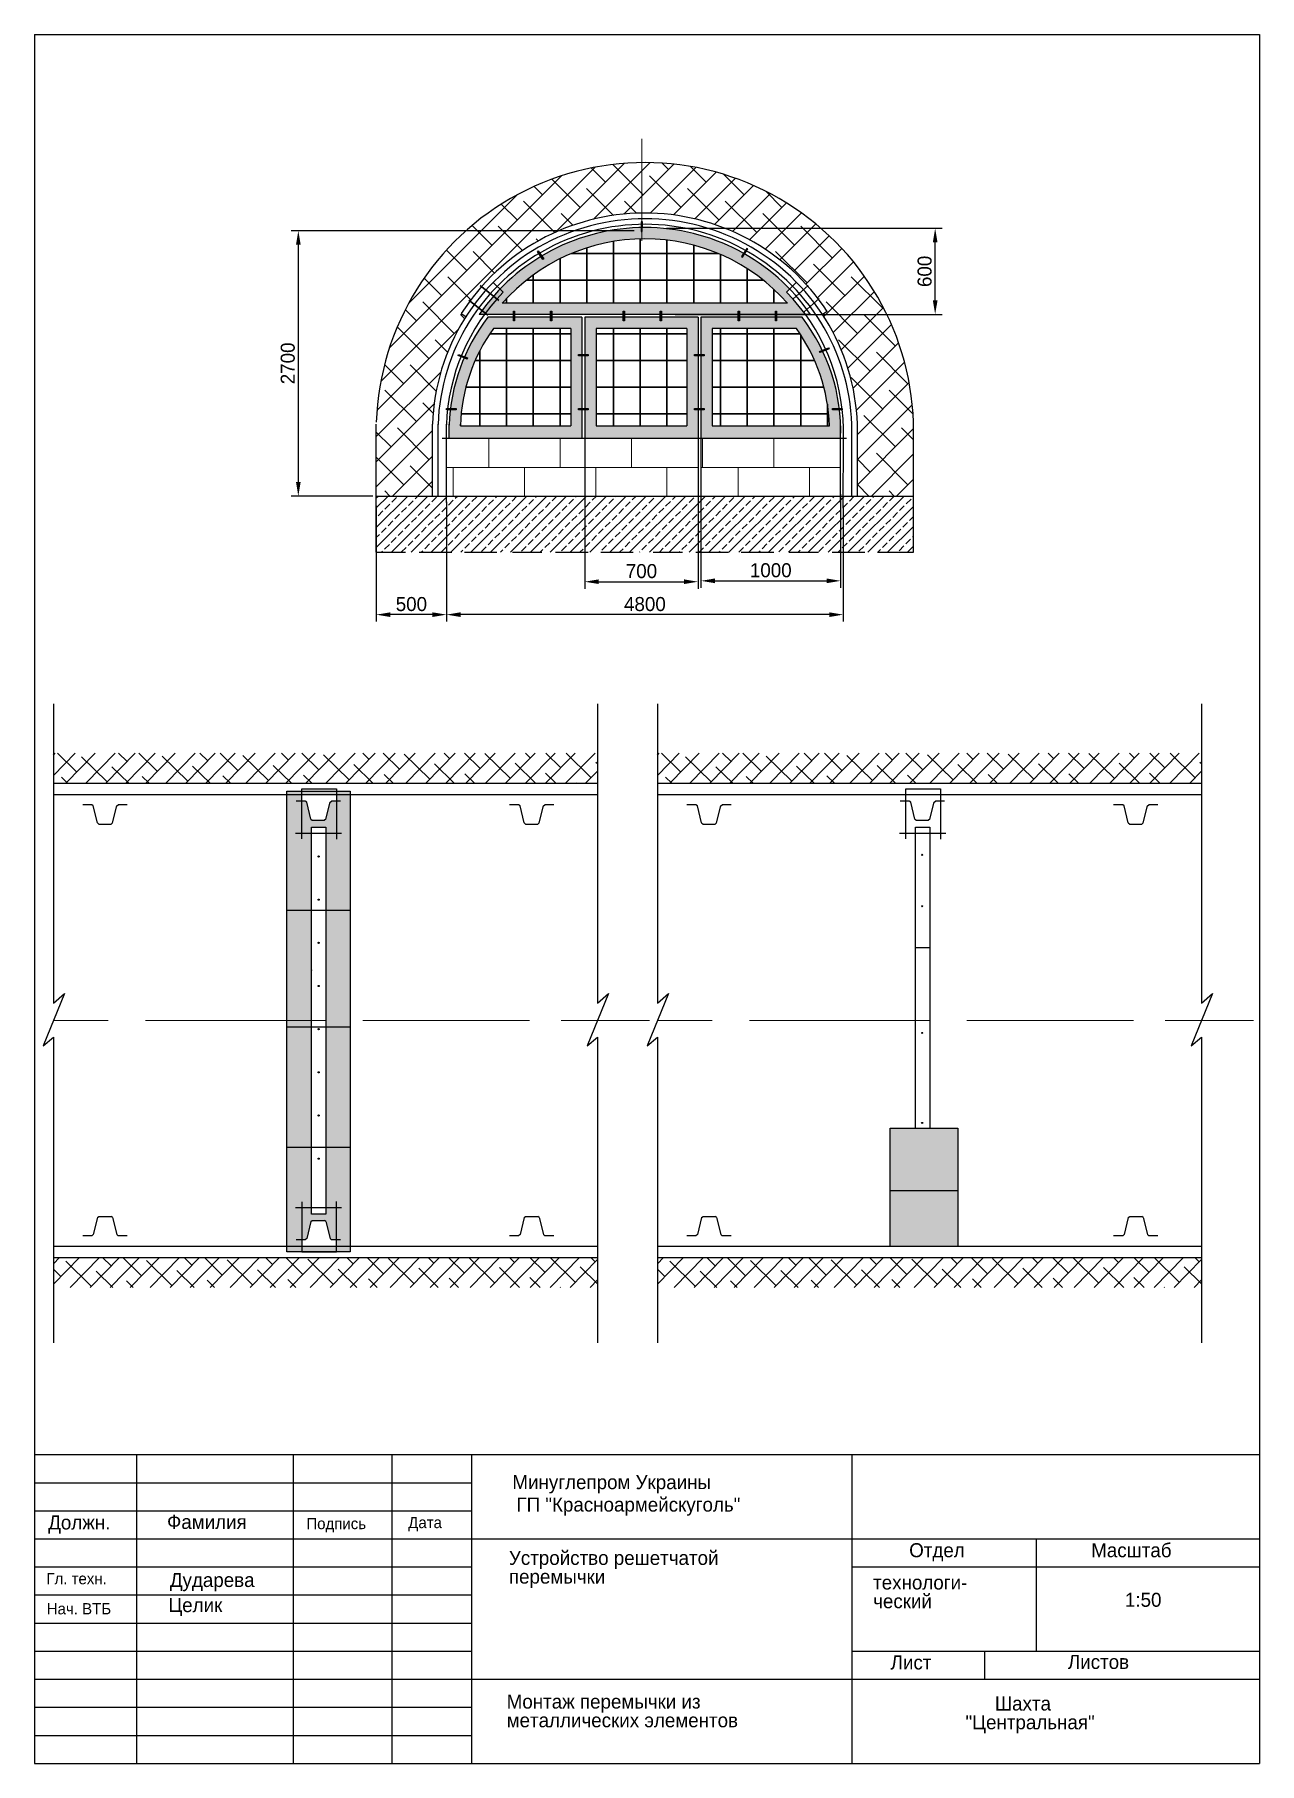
# Model space of a CAD drawing. Header units: millimetres. Extents: x 40 to 258, y -59 to 249.
import ezdxf

# ---------------------------------------------------------------- set-up
doc = ezdxf.new("R2010")
doc.units = ezdxf.units.MM
doc.dimstyles.new('ISO-25', dxfattribs={"dimtxt": 2.5, "dimasz": 2.5, "dimexe": 1.25, "dimexo": 0.625, "dimtad": 1, "dimtxsty": 'Standard', "dimcen": 2.5, "dimadec": 0, "dimazin": 0, "dimtfac": 1, "dimtmove": 0, "dimatfit": 3, "dimfxl": 0, "dimarcsym": 0})
pattern_1 = [(45.5, (-3.801, 0), (-1.811656, 1.78031), []), (135.5, (-3.801, 0), (-5.403622, 1.748963), [6.35, -3.81])]
pattern_2 = [(45.5, (103.7864, 0), (-1.811656, 1.78031), []), (135.5, (103.7864, 0), (-5.403622, 1.748963), [6.35, -3.81])]

# ---------------------------------------------------------------- blocks, each defined once
blk = doc.blocks.new('*D1')
at = {"color": 0, "lineweight": -2}
for p, q in [((137.76, 166.47), (137.76, 149.85)), ((157.95, 166.56), (157.95, 149.85)), ((140.26, 151.1), (155.45, 151.1))]:
    blk.add_line(p, q, dxfattribs=at)
at = {"color": 0}
for points in [[(140.26, 151.52), (140.26, 150.69), (137.76, 151.1)], [(155.45, 151.52), (155.45, 150.69), (157.95, 151.1)]]:
    blk.add_solid(points, dxfattribs=at)
at = {"layer": 'Defpoints', "color": 0}
for p in [(137.76, 167.1), (157.95, 167.19), (157.95, 151.1)]:
    blk.add_point(p, dxfattribs=at)
at = {"color": 0, "insert": (147.86, 152.98), "char_height": 2.5, "attachment_point": 5}
blk.add_mtext('700', dxfattribs=at)
blk = doc.blocks.new('*D2')
at = {"color": 0, "lineweight": -2}
for p, q in [((113.13, 165.3), (113.13, 143.99)), ((183.81, 164.59), (183.81, 143.99)), ((181.31, 145.24), (115.63, 145.24))]:
    blk.add_line(p, q, dxfattribs=at)
at = {"color": 0}
for points in [[(115.63, 145.65), (115.63, 144.82), (113.13, 145.24)], [(181.31, 145.65), (181.31, 144.82), (183.81, 145.24)]]:
    blk.add_solid(points, dxfattribs=at)
at = {"layer": 'Defpoints', "color": 0}
for p in [(113.13, 165.93), (183.81, 165.22), (113.13, 145.24)]:
    blk.add_point(p, dxfattribs=at)
at = {"color": 0, "insert": (148.47, 147.11), "char_height": 2.5, "attachment_point": 5}
blk.add_mtext('4800', dxfattribs=at)
blk = doc.blocks.new('*D3')
at = {"color": 0, "lineweight": -2}
for p, q in [((100.63, 164.59), (100.63, 143.99)), ((113.13, 164.59), (113.13, 143.99)), ((110.63, 145.24), (103.13, 145.24))]:
    blk.add_line(p, q, dxfattribs=at)
at = {"color": 0}
for points in [[(103.13, 145.65), (103.13, 144.82), (100.63, 145.24)], [(110.63, 145.65), (110.63, 144.82), (113.13, 145.24)]]:
    blk.add_solid(points, dxfattribs=at)
at = {"layer": 'Defpoints', "color": 0}
for p in [(100.63, 165.22), (113.13, 165.22), (100.63, 145.24)]:
    blk.add_point(p, dxfattribs=at)
at = {"color": 0, "insert": (106.88, 147.11), "char_height": 2.5, "attachment_point": 5}
blk.add_mtext('500', dxfattribs=at)
blk = doc.blocks.new('*D4')
at = {"color": 0, "lineweight": -2}
for p, q in [((146.54, 213.62), (85.49, 213.62)), ((86.74, 211.12), (86.74, 168.85)), ((100, 166.35), (85.49, 166.35))]:
    blk.add_line(p, q, dxfattribs=at)
at = {"color": 0}
for points in [[(86.33, 211.12), (87.16, 211.12), (86.74, 213.62)], [(86.33, 168.85), (87.16, 168.85), (86.74, 166.35)]]:
    blk.add_solid(points, dxfattribs=at)
at = {"layer": 'Defpoints', "color": 0}
for p in [(147.16, 213.62), (86.74, 166.35), (100.63, 166.35)]:
    blk.add_point(p, dxfattribs=at)
at = {"color": 0, "insert": (84.87, 189.99), "char_height": 2.5, "attachment_point": 5, "rotation": 90}
blk.add_mtext('2700', dxfattribs=at)
blk = doc.blocks.new('*D5')
at = {"color": 0, "lineweight": -2}
for p, q in [((158.45, 166.5), (158.45, 150.01)), ((183.33, 166.7), (183.33, 150.01)), ((160.95, 151.26), (180.83, 151.26))]:
    blk.add_line(p, q, dxfattribs=at)
at = {"color": 0}
for points in [[(160.95, 151.68), (160.95, 150.84), (158.45, 151.26)], [(180.83, 151.68), (180.83, 150.84), (183.33, 151.26)]]:
    blk.add_solid(points, dxfattribs=at)
at = {"layer": 'Defpoints', "color": 0}
for p in [(158.45, 167.13), (183.33, 167.33), (183.33, 151.26)]:
    blk.add_point(p, dxfattribs=at)
at = {"color": 0, "insert": (170.89, 153.13), "char_height": 2.5, "attachment_point": 5}
blk.add_mtext('1000', dxfattribs=at)
blk = doc.blocks.new('*D6')
at = {"color": 0, "lineweight": -2}
for p, q in [((152.31, 214.04), (201.42, 214.04)), ((200.17, 201.2), (200.17, 211.54)), ((153.87, 198.7), (201.42, 198.7))]:
    blk.add_line(p, q, dxfattribs=at)
at = {"color": 0}
for points in [[(199.76, 211.54), (200.59, 211.54), (200.17, 214.04)], [(199.76, 201.2), (200.59, 201.2), (200.17, 198.7)]]:
    blk.add_solid(points, dxfattribs=at)
at = {"layer": 'Defpoints', "color": 0}
for p in [(151.68, 214.04), (200.17, 214.04), (153.24, 198.7)]:
    blk.add_point(p, dxfattribs=at)
at = {"color": 0, "insert": (198.3, 206.37), "char_height": 2.5, "attachment_point": 5, "rotation": 90}
blk.add_mtext('600', dxfattribs=at)

msp = doc.modelspace()

# ---------------------------------------------------------------- hatches: boundary and pattern name
h = msp.add_hatch()
h.set_pattern_fill('ANSI38', color=256, style=0)
h.paths.add_polyline_path([(147.914, 216.75), (147.914, 225.751, 0.4021616), (100.629, 179.312), (100.629, 166.355), (110.629, 166.355), (110.629, 176.628, -0.1520326), (116.597, 198.328), (115.755, 198.867, -0.2517057)])
h.paths.add_polyline_path([(147.914, 225.751), (147.914, 216.75, -0.2563067), (180.946, 199.238), (180.11, 198.689, -0.1549431), (186.313, 176.628), (186.313, 166.355), (196.313, 166.355), (196.313, 176.471, 0.4263691)])
for color, points in [(9, [(174.851, 201.442), (173.707, 202.68), (174.267, 203.23, 0.0714387), (166.214, 209.483), (165.836, 208.925), (165.663, 209.043), (166.031, 209.587, 0.1318883), (148.01, 214.177), (148.001, 213.481), (147.914, 213.482), (147.914, 212.175, -0.2197052), (173.881, 200.701), (123.061, 200.701, -0.2110999), (147.914, 212.175), (147.914, 213.482), (147.792, 213.484), (147.8, 214.174, 0.1303865), (130.115, 209.127), (130.46, 208.617), (130.286, 208.499), (129.935, 209.019, 0.1061698), (118.964, 198.701), (131.643, 198.701), (131.643, 199.294), (131.866, 199.294), (131.866, 198.701), (177.063, 198.701, 0.0249129)]), (256, [(147.792, 213.484), (148.001, 213.481), (148.023, 215.212), (147.814, 215.214)]), (256, [(129.49, 210.05), (129.317, 209.933), (130.286, 208.499), (130.46, 208.617)]), (256, [(165.663, 209.043), (165.836, 208.925), (166.806, 210.359), (166.632, 210.476)]), (256, [(125.265, 199.294), (125.043, 199.294), (125.043, 197.56), (125.265, 197.56)]), (256, [(131.866, 199.294), (131.643, 199.294), (131.643, 197.56), (131.866, 197.56)]), (256, [(144.838, 199.294), (144.616, 199.294), (144.616, 197.56), (144.838, 197.56)]), (256, [(151.438, 199.294), (151.216, 199.294), (151.216, 197.56), (151.438, 197.56)]), (256, [(165.334, 199.294), (165.112, 199.294), (165.112, 197.56), (165.334, 197.56)]), (256, [(171.935, 199.294), (171.712, 199.294), (171.712, 197.56), (171.935, 197.56)]), (256, [(116.813, 190.747), (116.893, 190.955), (115.277, 191.582), (115.196, 191.374)]), (256, [(138.387, 191.354), (138.387, 191.576), (136.653, 191.576), (136.653, 191.354)]), (256, [(159.055, 191.354), (159.055, 191.576), (157.321, 191.576), (157.321, 191.354)]), (256, [(181.268, 192.556), (181.185, 192.762), (179.578, 192.11), (179.661, 191.904)]), (256, [(114.872, 181.702), (114.872, 181.924), (113.138, 181.924), (113.138, 181.702)]), (256, [(138.387, 181.702), (138.387, 181.924), (136.653, 181.924), (136.653, 181.702)]), (256, [(159.055, 181.702), (159.055, 181.924), (157.321, 181.924), (157.321, 181.702)]), (256, [(183.616, 181.702), (183.616, 181.924), (181.882, 181.924), (181.882, 181.702)]), (9, [(93.55, 112.049), (92.665, 112.049), (92.417, 111.855), (91.659, 108.831), (91.411, 108.637), (89.234, 108.637), (88.985, 108.831), (88.228, 111.855), (87.979, 112.049), (87.366, 112.049), (87.366, 106.342), (89.061, 106.342), (89.061, 107.411), (91.636, 107.411), (91.636, 106.342), (93.55, 106.342)]), (9, [(89.061, 72.984), (84.688, 72.984), (84.688, 71.846), (89.061, 71.846)]), (9, [(93.55, 39.626), (91.636, 39.626), (91.636, 38.459), (89.061, 38.459), (89.061, 39.626), (87.366, 39.626), (87.366, 33.919), (87.979, 33.919), (88.228, 34.113), (88.985, 37.137), (89.234, 37.331), (91.411, 37.331), (91.659, 37.137), (92.417, 34.113), (92.665, 33.919), (93.55, 33.919)])]:
    msp.add_hatch(color=color).paths.add_polyline_path(points)
at = {"lineweight": 30}
h = msp.add_hatch(dxfattribs=at)
h.set_pattern_fill('NET', color=256, scale=1.5, style=0)
h.paths.add_polyline_path([(123.061, 200.701), (173.881, 200.701, 0.4517576)])
h = msp.add_hatch(color=9)
h.paths.add_polyline_path([(137.263, 198.201), (131.866, 198.201), (131.866, 197.56), (131.643, 197.56), (131.643, 198.201), (125.265, 198.201), (125.265, 197.56), (125.043, 197.56), (125.043, 198.201), (120.485, 198.201, 0.0613871), (116.346, 191.167), (116.893, 190.955), (116.813, 190.747), (116.258, 190.962, 0.0704635), (113.836, 181.924), (114.872, 181.924), (114.872, 181.702), (113.809, 181.702, 0.0197286), (113.612, 179.077), (113.612, 176.675), (137.263, 176.675), (137.263, 181.702), (136.653, 181.702), (136.653, 181.924), (137.263, 181.924), (137.263, 191.354), (136.653, 191.354), (136.653, 191.576), (137.263, 191.576)])
h.paths.add_polyline_path([(135.263, 196.201), (135.263, 178.876), (115.612, 178.876), (115.612, 179.041, -0.1477422), (121.49, 196.201)], flags=16)
h.paths.add_polyline_path([(157.947, 198.201), (137.763, 198.201), (137.763, 191.576), (138.387, 191.576), (138.387, 191.354), (137.763, 191.354), (137.763, 181.924), (138.387, 181.924), (138.387, 181.702), (137.763, 181.702), (137.763, 176.675), (157.947, 176.675), (157.947, 181.702), (157.321, 181.702), (157.321, 181.924), (157.947, 181.924), (157.947, 191.354), (157.321, 191.354), (157.321, 191.576), (157.947, 191.576)])
h.paths.add_polyline_path([(155.947, 196.201), (155.947, 178.876), (139.763, 178.876), (139.763, 196.201)], flags=16)
h.paths.add_polyline_path([(176.456, 198.201), (158.447, 198.201), (158.447, 191.576), (159.055, 191.576), (159.055, 191.354), (158.447, 191.354), (158.447, 181.924), (159.055, 181.924), (159.055, 181.702), (158.447, 181.702), (158.447, 176.675), (183.329, 176.675), (183.329, 179.077, 0.0197286), (183.132, 181.702), (181.882, 181.702), (181.882, 181.924), (183.106, 181.924, 0.07994), (180.169, 192.11), (179.661, 191.904), (179.578, 192.11), (180.073, 192.311, 0.0519319)])
h.paths.add_polyline_path([(175.451, 196.201, -0.1492042), (181.333, 178.876), (160.447, 178.876), (160.447, 196.201)], flags=16)
h = msp.add_hatch(dxfattribs=at)
h.set_pattern_fill('NET', color=256, scale=1.5, style=0)
h.paths.add_polyline_path([(135.263, 196.201), (121.49, 196.201, 0.1477422), (115.612, 179.041), (115.612, 178.876), (135.263, 178.876)])
h = msp.add_hatch(dxfattribs=at)
h.set_pattern_fill('NET', color=256, scale=1.5, style=0)
h.paths.add_polyline_path([(155.947, 196.201), (139.763, 196.201), (139.763, 178.876), (155.947, 178.876)])
h.paths.add_polyline_path([(175.451, 196.201), (160.447, 196.201), (160.447, 178.876), (181.333, 178.876, 0.1492042)])
at = {"lineweight": 20}
h = msp.add_hatch(dxfattribs=at)
h.set_pattern_fill('BRICK', color=256, style=0)
h.paths.add_polyline_path([(113.129, 166.355), (137.763, 166.355), (137.763, 176.675), (113.129, 176.675)])
h.paths.add_polyline_path([(137.763, 166.355), (157.947, 166.355), (157.947, 176.675), (137.763, 176.675)])
h.paths.add_polyline_path([(158.447, 166.355), (183.329, 166.355), (183.329, 176.675), (158.447, 176.675)])
h = msp.add_hatch()
h.set_pattern_fill('JIS_STN_2.5', color=256, style=0)
h.paths.add_polyline_path([(100.629, 166.355), (100.629, 156.351), (105.851, 156.351), (114.082, 156.351), (122.12, 156.351), (130.116, 156.351), (138.348, 156.351), (146.386, 156.351), (155.141, 156.351), (163.372, 156.351), (171.41, 156.351), (179.407, 156.351), (187.638, 156.351), (196.313, 156.351), (196.313, 166.355)])
h = msp.add_hatch()
h.set_pattern_fill('ANSI38', color=256, scale=0.8, angle=0.5, style=0)
h.set_pattern_definition(pattern_1)
h.paths.add_polyline_path([(43.128, 120.548), (43.128, 115.22), (96.503, 115.22), (96.503, 120.548)])
h.paths.add_polyline_path([(96.503, 120.548), (96.503, 115.22), (140.014, 115.22), (140.014, 120.548)])
h = msp.add_hatch()
h.set_pattern_fill('ANSI38', color=256, scale=0.8, angle=0.5, style=0)
h.set_pattern_definition(pattern_2)
h.paths.add_polyline_path([(150.715, 120.548), (150.715, 115.22), (204.09, 115.22), (204.09, 120.548)])
h.paths.add_polyline_path([(204.09, 120.548), (204.09, 115.22), (247.601, 115.22), (247.601, 120.548)])
h = msp.add_hatch(color=9)
h.paths.add_polyline_path([(95.995, 113.811), (93.55, 113.811), (93.55, 113.207), (95.995, 113.207)])
h.paths.add_polyline_path([(93.55, 113.811), (87.366, 113.811), (87.366, 113.207), (93.55, 113.207)])
h.paths.add_polyline_path([(87.366, 113.811), (84.688, 113.811), (84.688, 113.207), (87.366, 113.207)])
h = msp.add_hatch(color=9)
h.paths.add_polyline_path([(95.995, 113.207), (93.55, 113.207), (93.55, 106.342), (91.636, 106.342), (91.636, 92.613), (95.995, 92.613)])
h.paths.add_polyline_path([(89.061, 106.342), (87.366, 106.342), (87.366, 113.207), (84.688, 113.207), (84.688, 92.613), (89.061, 92.613)])
h.paths.add_polyline_path([(95.995, 92.613), (91.636, 92.613), (91.636, 71.846), (95.995, 71.846)])
h.paths.add_polyline_path([(89.061, 92.613), (84.688, 92.613), (84.688, 72.984), (89.061, 72.984)])
h.paths.add_polyline_path([(89.061, 71.846), (84.688, 71.846), (84.688, 50.372), (89.061, 50.372)])
h.paths.add_polyline_path([(95.995, 71.846), (91.636, 71.846), (91.636, 50.372), (95.995, 50.372)])
h.paths.add_polyline_path([(95.995, 50.372), (91.636, 50.372), (91.636, 39.626), (93.55, 39.626), (93.55, 32.76), (95.995, 32.76)])
h.paths.add_polyline_path([(89.061, 50.372), (84.688, 50.372), (84.688, 32.76), (87.366, 32.76), (87.366, 39.626), (89.061, 39.626)])
h = msp.add_hatch(color=9)
h.paths.add_polyline_path([(204.219, 53.811), (192.18, 53.811), (192.18, 42.653), (204.219, 42.653)])
h.paths.add_polyline_path([(204.219, 42.653), (192.18, 42.653), (192.18, 32.76), (204.219, 32.76)])
h = msp.add_hatch(color=9)
h.paths.add_polyline_path([(95.995, 32.76), (93.55, 32.76), (93.55, 31.735), (95.995, 31.735)])
h.paths.add_polyline_path([(93.55, 32.76), (87.366, 32.76), (87.366, 31.752), (93.55, 31.752)])
h.paths.add_polyline_path([(87.366, 32.76), (84.688, 32.76), (84.688, 31.735), (87.366, 31.735)])
h = msp.add_hatch()
h.set_pattern_fill('ANSI38', color=256, scale=0.8, angle=0.5, style=0)
h.set_pattern_definition(pattern_1)
h.paths.add_polyline_path([(43.128, 25.419), (43.128, 30.747), (96.503, 30.747), (96.503, 25.419)])
h.paths.add_polyline_path([(96.503, 25.419), (96.503, 30.747), (140.014, 30.747), (140.014, 25.419)])
h = msp.add_hatch()
h.set_pattern_fill('ANSI38', color=256, scale=0.8, angle=0.5, style=0)
h.set_pattern_definition(pattern_2)
h.paths.add_polyline_path([(150.715, 25.419), (150.715, 30.747), (204.09, 30.747), (204.09, 25.419)])
h.paths.add_polyline_path([(204.09, 25.419), (204.09, 30.747), (247.601, 30.747), (247.601, 25.419)])

# ---------------------------------------------------------------- linework, layer by layer
for p, q in [((39.765, 248.545), (257.925, 248.545)), ((39.765, 248.545), (39.765, -59.354)), ((257.925, 248.545), (257.925, -59.354)), ((121.432, 204.396), (123.217, 202.646)), ((173.707, 202.68), (175.482, 204.424)), ((173.881, 200.701), (123.061, 200.701)), ((174.851, 201.442), (173.707, 202.68)), ((115.755, 198.867), (116.597, 198.328)), ((177.977, 198.701), (118.964, 198.701)), ((137.263, 198.201), (120.485, 198.201)), ((137.263, 198.201), (137.263, 176.675)), ((137.763, 198.201), (137.763, 165.216)), ((157.947, 198.201), (137.763, 198.201)), ((140.031, 198.201), (137.763, 198.201)), ((157.947, 198.201), (157.947, 165.216)), ((158.447, 198.201), (158.447, 165.216)), ((176.456, 198.201), (158.447, 198.201)), ((180.946, 199.238), (180.11, 198.689)), ((135.263, 196.201), (121.49, 196.201)), ((135.263, 196.201), (135.263, 178.876)), ((155.947, 196.201), (139.763, 196.201)), ((139.763, 196.201), (139.763, 178.876)), ((155.947, 196.201), (155.947, 178.876)), ((160.447, 196.201), (160.447, 178.876)), ((175.451, 196.201), (160.447, 196.201)), ((100.629, 156.351), (100.629, 179.155)), ((110.629, 166.355), (110.629, 179.155)), ((111.629, 166.355), (111.629, 179.155)), ((113.129, 165.216), (113.129, 179.155)), ((113.612, 176.675), (113.612, 179.155)), ((115.612, 178.876), (115.612, 179.155)), ((115.612, 178.876), (135.263, 178.876)), ((139.763, 178.876), (155.947, 178.876)), ((160.447, 178.876), (181.329, 178.876)), ((183.329, 165.216), (183.329, 179.077)), ((112.339, 176.675), (184.366, 176.675)), ((183.813, 164.206), (183.816, 176.766)), ((185.313, 166.355), (185.313, 176.628)), ((186.313, 166.355), (186.313, 176.628)), ((196.313, 156.351), (196.313, 176.628)), ((100.629, 166.355), (196.313, 166.355)), ((100.629, 156.351), (105.851, 156.351)), ((108.277, 156.351), (114.082, 156.351)), ((116.344, 156.351), (122.12, 156.351)), ((124.895, 156.351), (130.116, 156.351)), ((132.543, 156.351), (138.348, 156.351)), ((140.61, 156.351), (146.386, 156.351)), ((149.919, 156.351), (155.141, 156.351)), ((157.567, 156.351), (163.372, 156.351)), ((165.634, 156.351), (171.41, 156.351)), ((174.185, 156.351), (179.407, 156.351)), ((181.833, 156.351), (187.638, 156.351)), ((189.9, 156.351), (195.676, 156.351)), ((195.676, 156.351), (196.313, 156.351)), ((43.128, 129.332), (43.128, 76.019)), ((140.014, 129.332), (140.014, 76.019)), ((150.715, 129.332), (150.715, 76.019)), ((247.601, 129.332), (247.601, 76.019)), ((43.128, 115.22), (140.014, 115.22)), ((150.715, 115.22), (247.601, 115.22)), ((43.128, 113.207), (140.014, 113.207)), ((49.979, 111.362), (48.375, 111.362)), ((50.228, 111.168), (49.979, 111.362)), ((50.985, 108.143), (50.228, 111.168)), ((53.659, 108.143), (54.417, 111.168)), ((54.417, 111.168), (54.665, 111.362)), ((56.269, 111.362), (54.665, 111.362)), ((87.979, 112.049), (86.375, 112.049)), ((88.228, 111.855), (87.979, 112.049)), ((88.985, 108.831), (88.228, 111.855)), ((91.659, 108.831), (92.417, 111.855)), ((92.417, 111.855), (92.665, 112.049)), ((94.269, 112.049), (92.665, 112.049)), ((125.979, 111.362), (124.375, 111.362)), ((126.228, 111.168), (125.979, 111.362)), ((126.985, 108.143), (126.228, 111.168)), ((129.659, 108.143), (130.417, 111.168)), ((130.417, 111.168), (130.665, 111.362)), ((132.269, 111.362), (130.665, 111.362)), ((150.715, 113.207), (247.601, 113.207)), ((157.567, 111.362), (155.962, 111.362)), ((157.815, 111.168), (157.567, 111.362)), ((158.572, 108.143), (157.815, 111.168)), ((161.247, 108.143), (162.004, 111.168)), ((162.004, 111.168), (162.253, 111.362)), ((163.857, 111.362), (162.253, 111.362)), ((195.567, 112.049), (193.962, 112.049)), ((195.815, 111.855), (195.567, 112.049)), ((196.572, 108.831), (195.815, 111.855)), ((199.247, 108.831), (200.004, 111.855)), ((200.004, 111.855), (200.253, 112.049)), ((201.857, 112.049), (200.253, 112.049)), ((233.567, 111.362), (231.962, 111.362)), ((233.815, 111.168), (233.567, 111.362)), ((234.572, 108.143), (233.815, 111.168)), ((237.247, 108.143), (238.004, 111.168)), ((238.004, 111.168), (238.253, 111.362)), ((239.857, 111.362), (238.253, 111.362)), ((50.985, 108.143), (51.234, 107.949)), ((51.234, 107.949), (53.411, 107.949)), ((53.659, 108.143), (53.411, 107.949)), ((88.985, 108.831), (89.234, 108.637)), ((89.234, 108.637), (91.411, 108.637)), ((91.659, 108.831), (91.411, 108.637)), ((126.985, 108.143), (127.234, 107.949)), ((127.234, 107.949), (129.411, 107.949)), ((129.659, 108.143), (129.411, 107.949)), ((158.572, 108.143), (158.821, 107.949)), ((158.821, 107.949), (160.998, 107.949)), ((161.247, 108.143), (160.998, 107.949)), ((196.572, 108.831), (196.821, 108.637)), ((196.821, 108.637), (198.998, 108.637)), ((199.247, 108.831), (198.998, 108.637)), ((234.572, 108.143), (234.821, 107.949)), ((234.821, 107.949), (236.998, 107.949)), ((237.247, 108.143), (236.998, 107.949)), ((86.243, 106.342), (94.459, 106.342)), ((193.83, 106.342), (202.047, 106.342)), ((84.688, 92.613), (95.995, 92.613)), ((196.649, 85.963), (199.224, 85.963)), ((45.09, 77.786), (41.299, 68.448)), ((43.128, 76.019), (45.09, 77.786)), ((141.976, 77.786), (138.185, 68.448)), ((140.014, 76.019), (141.976, 77.786)), ((152.678, 77.786), (148.886, 68.448)), ((150.715, 76.019), (152.678, 77.786)), ((249.564, 77.786), (245.772, 68.448)), ((247.601, 76.019), (249.564, 77.786)), ((84.688, 71.846), (95.995, 71.846)), ((41.299, 68.448), (43.128, 69.963)), ((43.128, 69.963), (43.128, 15.523)), ((138.185, 68.448), (140.014, 69.963)), ((140.014, 69.963), (140.014, 15.523)), ((148.886, 68.448), (150.715, 69.963)), ((150.715, 69.963), (150.715, 15.523)), ((245.772, 68.448), (247.601, 69.963)), ((247.601, 69.963), (247.601, 15.523)), ((84.688, 50.372), (95.995, 50.372)), ((192.18, 42.653), (204.219, 42.653)), ((50.985, 37.852), (50.228, 34.828)), ((50.985, 37.852), (51.234, 38.046)), ((51.234, 38.046), (53.411, 38.046)), ((53.659, 37.852), (53.411, 38.046)), ((53.659, 37.852), (54.417, 34.828)), ((86.243, 39.626), (94.459, 39.626)), ((88.985, 37.137), (88.228, 34.113)), ((88.985, 37.137), (89.234, 37.331)), ((89.234, 37.331), (91.411, 37.331)), ((91.659, 37.137), (91.411, 37.331)), ((91.659, 37.137), (92.417, 34.113)), ((126.985, 37.852), (126.228, 34.828)), ((126.985, 37.852), (127.234, 38.046)), ((127.234, 38.046), (129.411, 38.046)), ((129.659, 37.852), (129.411, 38.046)), ((129.659, 37.852), (130.417, 34.828)), ((158.572, 37.852), (157.815, 34.828)), ((158.572, 37.852), (158.821, 38.046)), ((158.821, 38.046), (160.998, 38.046)), ((161.247, 37.852), (160.998, 38.046)), ((161.247, 37.852), (162.004, 34.828)), ((234.572, 37.852), (233.815, 34.828)), ((234.572, 37.852), (234.821, 38.046)), ((234.821, 38.046), (236.998, 38.046)), ((237.247, 37.852), (236.998, 38.046)), ((237.247, 37.852), (238.004, 34.828)), ((49.979, 34.634), (48.375, 34.634)), ((50.228, 34.828), (49.979, 34.634)), ((54.417, 34.828), (54.665, 34.634)), ((56.269, 34.634), (54.665, 34.634)), ((87.979, 33.919), (86.375, 33.919)), ((88.228, 34.113), (87.979, 33.919)), ((92.417, 34.113), (92.665, 33.919)), ((94.269, 33.919), (92.665, 33.919)), ((125.979, 34.634), (124.375, 34.634)), ((126.228, 34.828), (125.979, 34.634)), ((130.417, 34.828), (130.665, 34.634)), ((132.269, 34.634), (130.665, 34.634)), ((157.567, 34.634), (155.962, 34.634)), ((157.815, 34.828), (157.567, 34.634)), ((162.004, 34.828), (162.253, 34.634)), ((163.857, 34.634), (162.253, 34.634)), ((233.567, 34.634), (231.962, 34.634)), ((233.815, 34.828), (233.567, 34.634)), ((238.004, 34.828), (238.253, 34.634)), ((239.857, 34.634), (238.253, 34.634)), ((43.128, 32.76), (140.014, 32.76)), ((150.715, 32.76), (247.601, 32.76)), ((43.128, 30.747), (140.014, 30.747)), ((150.715, 30.747), (247.601, 30.747)), ((39.765, -4.354), (257.925, -4.354)), ((57.919, -4.354), (57.919, -59.354)), ((85.822, -4.354), (85.822, -59.354)), ((103.412, -4.354), (103.412, -59.354)), ((117.596, -4.354), (117.596, -59.354)), ((185.329, -4.354), (185.329, -59.354)), ((39.765, -9.354), (117.596, -9.354)), ((39.765, -14.354), (117.596, -14.354)), ((39.765, -19.354), (257.925, -19.354)), ((218.16, -19.354), (218.16, -39.354)), ((39.765, -24.354), (117.596, -24.354)), ((185.329, -24.354), (257.925, -24.354)), ((39.765, -29.354), (117.596, -29.354)), ((39.765, -34.354), (117.596, -34.354)), ((39.765, -39.354), (117.596, -39.354)), ((185.329, -39.354), (257.925, -39.354)), ((208.963, -39.354), (208.963, -44.354)), ((39.765, -44.354), (257.925, -44.354)), ((39.765, -49.354), (117.596, -49.354)), ((39.765, -54.354), (117.596, -54.354)), ((39.765, -59.354), (257.925, -59.354))]:
    msp.add_line(p, q)
at = {"lineweight": 5}
for p, q in [((147.914, 211.811), (147.914, 229.967)), ((43.128, 72.984), (52.859, 72.984)), ((59.534, 72.984), (91.664, 72.984)), ((98.221, 72.984), (127.925, 72.984)), ((133.555, 72.984), (149.301, 72.984)), ((150.715, 72.984), (160.447, 72.984)), ((167.121, 72.984), (199.251, 72.984)), ((205.809, 72.984), (235.512, 72.984)), ((241.142, 72.984), (256.888, 72.984))]:
    msp.add_line(p, q, dxfattribs=at)
at = {"lineweight": 30}
for p, q in [((119.141, 203.842), (122.454, 201.196)), ((177.535, 203.854), (174.802, 201.398)), ((117.098, 201.272), (120.491, 198.562)), ((179.524, 201.57), (176.845, 199.163))]:
    msp.add_line(p, q, dxfattribs=at)
for points in [[(147.814, 215.214), (147.792, 213.484), (148.001, 213.481), (148.023, 215.212)], [(129.49, 210.05), (130.46, 208.617), (130.286, 208.499), (129.317, 209.933)], [(166.632, 210.476), (165.663, 209.043), (165.836, 208.925), (166.806, 210.359)], [(125.043, 199.294), (125.265, 199.294), (125.265, 197.56), (125.043, 197.56)], [(131.643, 199.294), (131.866, 199.294), (131.866, 197.56), (131.643, 197.56)], [(144.616, 199.294), (144.838, 199.294), (144.838, 197.56), (144.616, 197.56)], [(151.216, 199.294), (151.438, 199.294), (151.438, 197.56), (151.216, 197.56)], [(165.112, 199.294), (165.334, 199.294), (165.334, 197.56), (165.112, 197.56)], [(171.712, 199.294), (171.935, 199.294), (171.935, 197.56), (171.712, 197.56)], [(116.893, 190.955), (116.813, 190.747), (115.196, 191.374), (115.277, 191.582)], [(138.387, 191.576), (138.387, 191.354), (136.653, 191.354), (136.653, 191.576)], [(159.055, 191.576), (159.055, 191.354), (157.321, 191.354), (157.321, 191.576)], [(181.185, 192.762), (181.268, 192.556), (179.661, 191.904), (179.578, 192.11)], [(114.872, 181.924), (114.872, 181.702), (113.138, 181.702), (113.138, 181.924)], [(138.387, 181.924), (138.387, 181.702), (136.653, 181.702), (136.653, 181.924)], [(159.055, 181.924), (159.055, 181.702), (157.321, 181.702), (157.321, 181.924)], [(183.616, 181.924), (183.616, 181.702), (181.882, 181.702), (181.882, 181.924)], [(84.688, 113.811), (95.995, 113.811), (95.995, 31.735), (84.688, 31.735)], [(89.061, 107.411), (91.636, 107.411), (91.636, 38.459), (89.061, 38.459)]]:
    msp.add_lwpolyline(points, close=True)
for points in [[(87.366, 105.297), (87.366, 114.216), (93.55, 114.216), (93.55, 105.234)], [(194.953, 105.297), (194.953, 114.216), (201.138, 114.216), (201.138, 105.234)], [(196.649, 53.811), (196.649, 107.411), (199.224, 107.411), (199.224, 53.811)], [(192.18, 32.76), (192.18, 53.811), (204.219, 53.811), (204.219, 32.76)], [(87.366, 40.67), (87.366, 31.752), (93.55, 31.752), (93.55, 40.734)]]:
    msp.add_lwpolyline(points)
for centre in [(90.357, 102.172), (197.858, 102.457), (197.858, 102.457), (90.357, 94.482), (90.357, 94.482), (197.858, 93.304), (197.858, 93.304), (90.357, 86.792), (90.357, 86.792), (90.357, 79.102), (90.357, 79.102), (90.357, 71.413), (90.357, 71.413), (197.858, 70.744), (197.858, 70.744), (90.357, 63.723), (90.357, 63.723), (90.357, 56.033), (90.357, 56.033), (197.858, 54.712), (197.858, 54.712), (90.357, 48.343), (90.357, 48.343)]:
    msp.add_circle(centre, 0.1)
for centre, radius, start, end in [((148.471, 177.891), 47.863, 358.08761, 178.08761), ((148.471, 177.891), 37.863, 358.08761, 178.08761), ((148.471, 177.891), 38.863, 33.3178, 147.33387), ((148.471, 177.891), 36.863, 358.08761, 178.08761), ((148.471, 178.317), 35.863, 34.63742, 145.36258), ((148.471, 178.317), 33.863, 41.37713, 138.62287), ((148.471, 177.891), 35.363, 135.57199, 178.08761), ((148.471, 177.891), 35.363, 358.08761, 41.7561), ((146.954, 177.891), 33.363, 142.50101, 178.08761), ((149.987, 177.891), 33.363, 358.08761, 37.49899), ((146.954, 177.891), 31.363, 144.28192, 178.08761), ((150.009, 177.902), 31.339, 1.78797, 35.72541)]:
    msp.add_arc(centre, radius, start, end)
msp.add_point((89.061, 81.937))

# ---------------------------------------------------------------- texts
for s, height, p in [('Минуглепром Украины', 2.5, (124.866, -10.509)), ('ГП "Красноармейскуголь"', 2.5, (125.594, -14.505)), ('Должн.', 2.5, (42.187, -17.691)), ('Фамилия', 2.5, (63.359, -17.595)), ('Подпись', 2, (88.173, -17.634)), ('Дата', 2, (106.316, -17.448)), ('Устройство решетчатой', 2.5, (124.252, -23.999)), ('Отдел', 2.5, (195.547, -22.631)), ('Масштаб', 2.5, (227.965, -22.631)), ('Гл. техн.', 2, (41.864, -27.442)), ('Дударева', 2.5, (63.853, -27.936)), ('перемычки', 2.5, (124.252, -27.333)), ('технологи-', 2.5, (189.122, -28.378)), ('Целик', 2.5, (63.59, -32.401)), ('ческий', 2.5, (189.122, -31.712)), ('1:50', 2.5, (233.973, -31.464)), ('Нач. ВТБ', 2, (41.934, -32.807)), ('Лист', 2.5, (192.241, -42.625)), ('Листов', 2.5, (223.81, -42.527)), ('Монтаж перемычки из', 2.5, (123.853, -49.587)), ('Шахта', 2.5, (210.812, -49.931)), ('металлических элементов', 2.5, (123.853, -52.92)), ('"Центральная"', 2.5, (205.574, -53.264))]:
    msp.add_text(s, height=height).set_placement(p)

# ---------------------------------------------------------------- dimensions: what is measured, and where the dimension line sits
dim = msp.add_linear_dim(base=(86.744, 166.355), p1=(147.16, 213.621), p2=(100.629, 166.355), angle=90, text='2700', dimstyle='ISO-25')
dim.commit()
dim.dimension.update_dxf_attribs({"geometry": '*D4', "text_midpoint": (84.869, 189.988)})
dim = msp.add_linear_dim(base=(200.172, 214.036), p1=(153.244, 198.701), p2=(151.682, 214.036), angle=90, text='600', dimstyle='ISO-25', override={"dimlunit": 2, "dimtmove": 0})
dim.commit()
dim.dimension.update_dxf_attribs({"geometry": '*D6', "text_midpoint": (198.297, 206.368)})
dim = msp.add_linear_dim(base=(157.947, 151.102), p1=(137.763, 167.1), p2=(157.947, 167.189), text='700', dimstyle='ISO-25', override={"dimtmove": 0})
dim.commit()
dim.dimension.update_dxf_attribs({"geometry": '*D1', "text_midpoint": (147.855, 151.102), "dimtype": 160})
dim = msp.add_linear_dim(base=(183.329, 151.26), p1=(158.447, 167.128), p2=(183.329, 167.329), text='1000', dimstyle='ISO-25')
dim.commit()
dim.dimension.update_dxf_attribs({"geometry": '*D5', "text_midpoint": (170.888, 151.26), "dimtype": 160})
for base, p1, p2, text, picture, middle in [((100.629, 145.237), (113.129, 165.216), (100.629, 165.216), '500', '*D3', (106.879, 147.112)), ((113.129, 145.237), (183.813, 165.216), (113.129, 165.927), '4800', '*D2', (148.471, 147.112))]:
    dim = msp.add_linear_dim(base=base, p1=p1, p2=p2, text=text, dimstyle='ISO-25')
    dim.commit()
    dim.dimension.update_dxf_attribs({"geometry": picture, "text_midpoint": middle})

doc.saveas('drawing.dxf')
